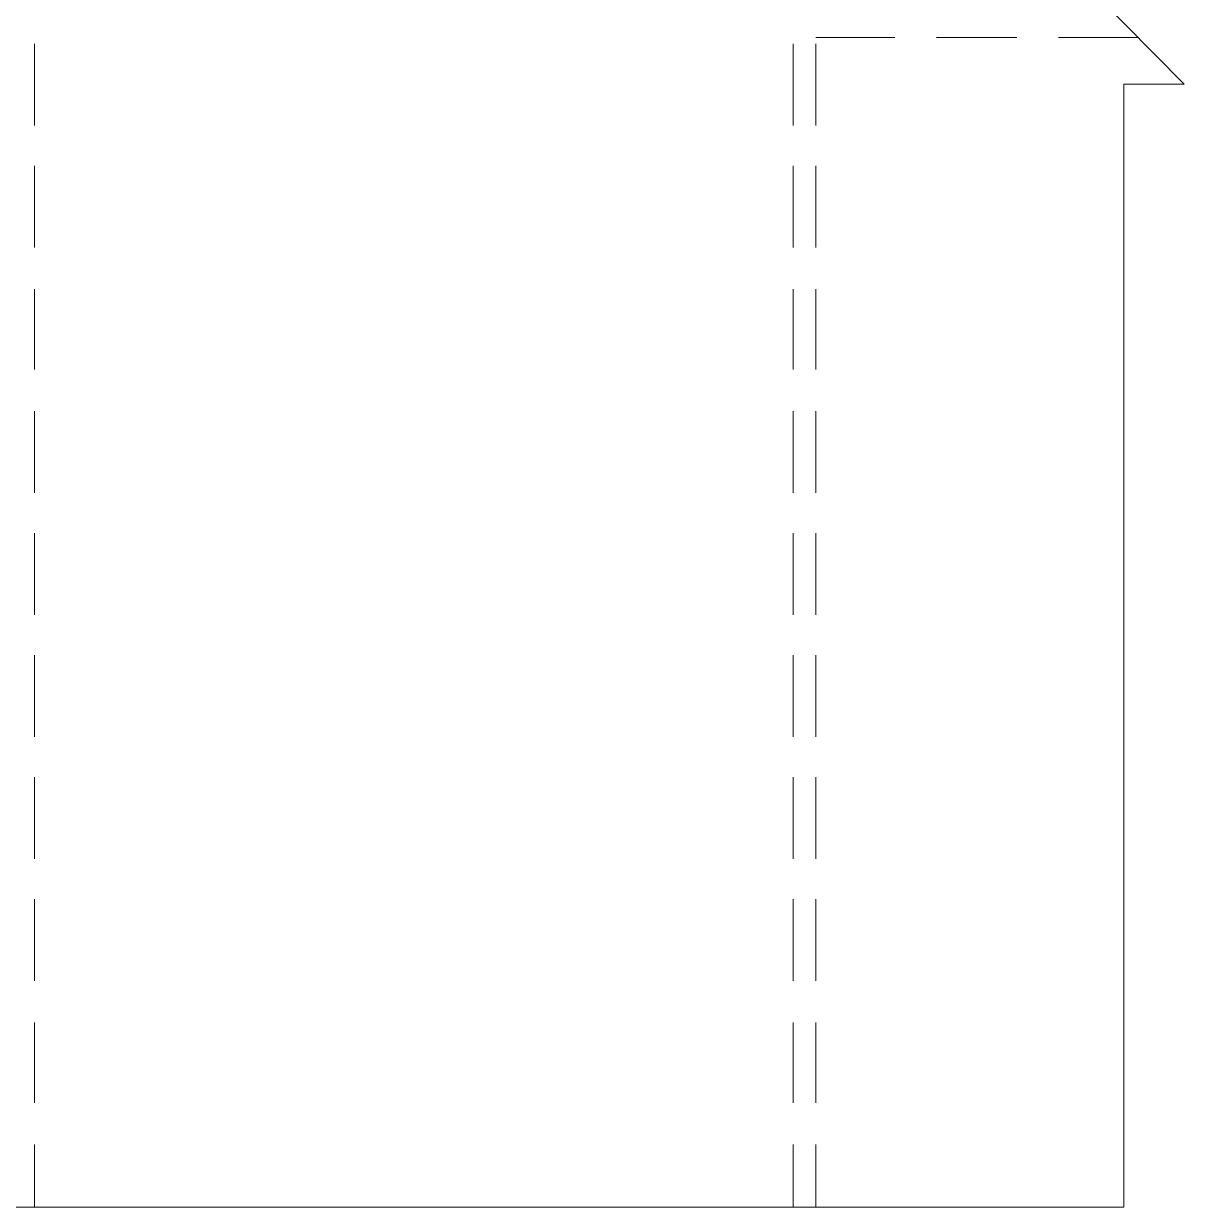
# Model space of a CAD drawing. Header units: millimetres. Extents: x 24 to 410, y 10 to 282.
# Drawn here: x 214.95 to 254, y 54.65 to 94.49 of the extents above; entities that cross this region are included whole.
import ezdxf

# ---------------------------------------------------------------- set-up
doc = ezdxf.new("R2010")
doc.units = ezdxf.units.MM

msp = doc.modelspace()

# ---------------------------------------------------------------- linework, layer by layer
at = {"color": 7, "lineweight": 0}
for points in [[(251.968, 92.456), (254, 92.456), (249.978333, 96.52), (251.968, 96.52)], [(241.596333, 94.022333), (244.263333, 94.022333)], [(245.660333, 94.022333), (248.369667, 94.022333)], [(249.766667, 94.022333), (252.433667, 94.022333)], [(215.307333, 93.810667), (215.307333, 91.059)], [(240.834333, 93.810667), (240.834333, 91.059)], [(241.596333, 93.810667), (241.596333, 91.059)], [(251.968, 92.456), (251.968, 54.652333)], [(215.307333, 89.704333), (215.307333, 86.952667)], [(240.834333, 89.704333), (240.834333, 86.952667)], [(241.596333, 89.704333), (241.596333, 86.952667)], [(215.307333, 85.555667), (215.307333, 82.846333)], [(240.834333, 85.555667), (240.834333, 82.846333)], [(241.596333, 85.555667), (241.596333, 82.846333)], [(215.307333, 81.449333), (215.307333, 78.697667)], [(240.834333, 81.449333), (240.834333, 78.697667)], [(241.596333, 81.449333), (241.596333, 78.697667)], [(215.307333, 77.343), (215.307333, 74.591333)], [(240.834333, 77.343), (240.834333, 74.591333)], [(241.596333, 77.343), (241.596333, 74.591333)], [(215.307333, 73.236667), (215.307333, 70.485)], [(240.834333, 73.236667), (240.834333, 70.485)], [(241.596333, 73.236667), (241.596333, 70.485)], [(215.307333, 69.130333), (215.307333, 66.378667)], [(240.834333, 69.130333), (240.834333, 66.378667)], [(241.596333, 69.130333), (241.596333, 66.378667)], [(215.307333, 65.024), (215.307333, 62.272333)], [(240.834333, 65.024), (240.834333, 62.272333)], [(241.596333, 65.024), (241.596333, 62.272333)], [(215.307333, 60.875333), (215.307333, 58.166)], [(240.834333, 60.875333), (240.834333, 58.166)], [(241.596333, 60.875333), (241.596333, 58.166)], [(215.307333, 56.769), (215.307333, 54.652333)], [(240.834333, 56.769), (240.834333, 54.652333)], [(241.596333, 56.769), (241.596333, 54.652333)], [(149.140333, 54.652333), (251.968, 54.652333)]]:
    msp.add_lwpolyline(points, dxfattribs=at)

doc.saveas('drawing.dxf')
